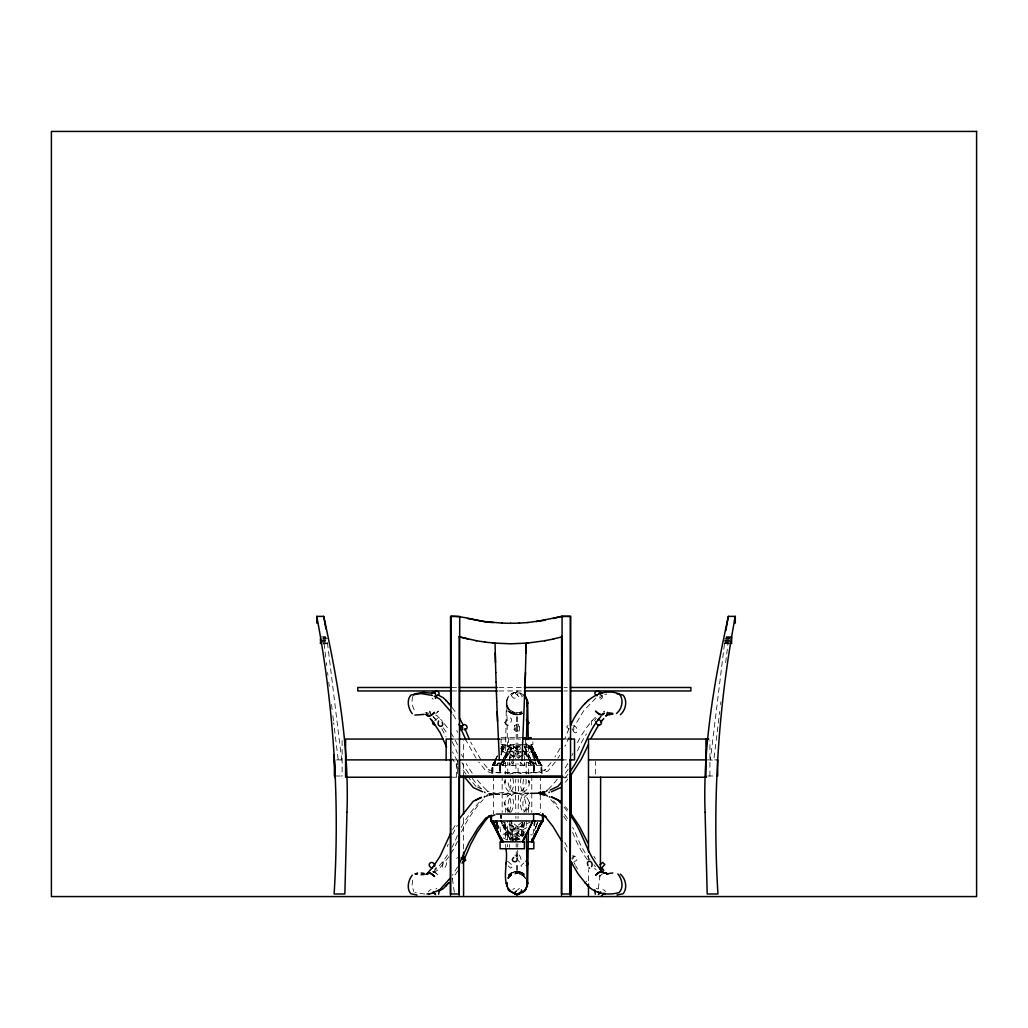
<?xml version="1.0" encoding="UTF-8"?>
<svg xmlns="http://www.w3.org/2000/svg" width="1028" height="1028" viewBox="0 0 1028 1028"><rect width="100%" height="100%" fill="white"/><g stroke="black" fill="none" stroke-linecap="round" stroke-linejoin="round"><path stroke-width="0.75" stroke-dasharray="5 3.75" d="M342.118 740.661L342.144 776.011L341.309 776.011M456.625 777.232L456.625 759.885M463.577 848.974L463.577 817.093M463.577 777.232L463.577 761.452M463.577 758.279L463.577 740.661M588.491 880.867L588.491 869.701M588.491 860.14L588.491 853.754M595.43 774.071L595.43 761.452M709.911 776.011L709.95 740.661M507.421 846.815L507.446 844.489M526.49 743.026L526.362 756.197M426.479 713.406L426.491 712.353L426.35 713.329M507.485 839.953L507.704 820.922M505.506 759.345L506.329 702.754M505.468 762.416L505.288 774.02M526.285 762.416L526.105 774.02M507.845 812.326C508.217 807.622 507.421 802.521 509.605 798.139C518.073 783.413 539.07 803.498 524.049 812.197M528.662 812.326C527.351 799.63 534.444 798.73 523.843 812.197M515.529 791.162L515.542 790.185A120.918 2.107 -90 0 0 515.748 779.224M518.433 795.081L518.408 796.173A120.918 2.107 90 0 0 518.112 813.148M604.027 712.16L604.053 711.106L604.156 712.083M513.011 765.462L513.268 759.294M513.332 757.752L513.306 744.632M512.766 840.416L511.893 825.6M505.172 779.275L504.928 782.989L505.262 780.406M525.989 779.275C528.572 795.582 502.589 799.206 505.044 780.406M509.323 762.249L509.143 765.462L509.515 762.403M509.413 760.656L510.338 744.632L503.424 758.523M605.402 891.906L604.644 890.312L602.845 889.631M523.175 835.854L524.473 820.974M600.031 875.046L598.219 889.49M522.468 822.516L521.324 834.852L512.921 840.596L513.64 839.992M591.486 724.907C590.714 722.71 591.974 717.724 594.981 719.973M602.164 695.275C604.053 698.295 599.106 701.122 598.45 697.768M517.033 713.856C503.334 714.46 503.527 691.818 517.148 692.294M522.43 822.516L521.119 839.028M724.444 644.158L710.335 759.885L713.779 760.296L719.728 711.517M720.577 704.553L720.924 701.764M725.678 662.713L728.055 643.181L724.611 642.77M509.708 760.887L511.636 745.647L520.374 751.571M506.65 700.364C507.832 694.594 514.27 691.112 519.847 692.641M533.057 834.363L534.02 826.923M506.303 702.985L506.675 700.107M499.582 765.462L500.032 762.48M501.189 755.04L502.795 744.632L501.471 747.407L502.846 744.632L500.842 748.795L502.808 744.632L502.756 751.571L500.88 754.102M522.083 836.214L524.229 822.503M574.138 728.98L573.11 730.33M412.729 880.096L412.035 885.352L413.706 891.52M523.573 779.173C522.481 784.21 522.121 792.498 527.942 794.593M521.145 777.926C519.333 783.657 520.515 795.029 528.932 793.359M436.18 867.285L435.705 868.287M501.279 750.581L502.795 744.632M412.806 696.444C411.136 701.816 412.305 708.189 416.057 712.43M501.086 752.072L503.103 744.632L501.343 748.795M536.256 826.923L537.503 822.464L534.29 830.778M536.141 826.923L537.464 822.464L535.344 828.298M501.304 753.755L503.694 746.431A10.408 2.878 31.3 0 1 506.778 745.84A10.408 5.256 17.9 0 1 514.129 746.431L520.849 750.042M501.073 754.899L504.17 745.84L501.356 751.442M502.859 765.462L504.992 759.512M505.532 758.021L510.338 744.632L510.376 751.571L503.823 760.412M502.666 765.462L504.671 759.91M505.159 758.523L507.652 751.571L515.696 758.523M509.58 811.799L511.057 804.526L510.376 799.386L508.526 795.621L506.007 794.246L494.802 794.246M447.27 846.609L448.208 844.194M456.766 730.574L457.627 732.424M495.483 762.686L494.314 765.462L495.714 762.66M568.998 728.634L564.745 738.926M512.599 759.91L510.196 765.462L513.653 762.48M513.203 758.523L516.197 751.571L520.618 748.615M569.306 736.96L564.873 746.418M507.781 878.632C510.184 874.52 515.311 872.695 519.847 873.839M517.919 856.966L517.11 855.116L514.964 855.167M522.777 822.361L517.11 834.852L508.089 839.992M492.952 772.401L492.952 765.462L495.56 759.91M496.216 758.523L497.539 755.747L494.853 761.298L497.526 755.747M572.249 729.867L583.801 710.631L595.957 697.948M456.715 858.624L457.511 857.609M501.523 762.686L500.161 765.462L500.161 772.401M502.204 761.298L510.351 744.632M452.513 834.44L457.447 825.163M502.731 759.91L499.981 765.462L499.981 772.401M492.361 772.401L492.361 765.462L493.748 762.686M494.455 761.298L497.244 755.747M495.509 761.375L492.939 765.462L495.984 759.91M501.33 750.183L504.388 744.632L501.33 749.836M560.17 748.217L554.914 757.006M452.513 829.84L456.522 823.055M457.678 866.81L452.346 875.226M492.155 772.401L492.155 765.462L495.971 758.947M492.939 765.462L495.226 761.581M501.343 751.25L504.915 746.431L508.744 746.431L517.739 751.571L520.142 757.135M572.647 859.305L574.189 856.44L571.671 854.795M501.497 751.866L504.915 746.431L501.51 751.507M557.87 758.253L559.733 755.374M457.833 870.909L452.114 878.876M492.155 765.462L494.712 761.658M510.839 812.197C514.218 807.61 514.206 801.095 511.944 796.019C508.513 790.069 499.955 793.449 494.314 793.372M522.301 836.394L524.074 833.824M504.53 759.037L500.083 765.462L507.074 762.301M505.429 757.752L511.841 748.615L518.24 745.84A10.408 5.937 -0.7 0 1 520.939 745.647M492.361 765.462L495.033 761.607M501.291 752.612L504.08 748.615L507.832 746.431A10.408 5.937 0.7 0 1 515.709 745.84L520.412 747.382M435.911 889.066L436.797 888.359M555.274 761.966L548.053 770.897L541.293 773.506M492.463 765.462L495.265 761.671M502.885 761.671L500.083 765.462L504.709 759.152M505.647 757.88L510.376 751.571M551.059 762.545L544.609 770.525L545.405 769.664L536.398 772.773L524.409 773.133M567.983 774.187L563.241 780.226M508.166 878.593L511.944 874.867L517.148 873.479M507.922 877.642C511.199 871.937 519.757 870.922 524.383 875.535M507.999 877.642L511.815 873.928L517.033 872.566M565.374 782.179L567.854 779.185M600.339 875.432L599.44 876.486L600.468 875.522A10.447 4.189 -52.1 0 1 602.318 874.16M512.766 889.477L514.527 888.359M567.97 725.357L566.659 726.989L569.782 729.777M509.258 874.275L508.346 875.239L511.43 872.733A10.511 9.432 -2 0 1 521.838 872.733L523.972 874.198M434.728 720.474L437.684 718.251M435.409 868.634L434.381 869.341M523.907 862.955L520.913 865.743L523.316 868.095M517.444 890.107L519.423 888.359M571.825 858.74C573.624 851.942 581.077 860.5 574.099 861.348M518.24 758.523L522.841 754.552M523.997 753.563L526.285 751.571L528.79 758.523M435.769 713.625L438.403 711.106L437.375 712.083A10.447 4.446 -51.5 0 1 435.474 713.445M522.198 821.963L506.393 834.852L502.692 825.137M513.576 751.571L519.68 747.382M526.901 827.553L512.921 834.852L518.575 839.054M495.085 765.462L502.217 761.799M509.348 758.15L522.185 751.571M596.266 718.251L594.557 720.744M517.007 757.88L519.847 756.621M521.26 755.991L531.193 751.571L531.193 744.632L539.494 761.298M531.566 821.603L501.805 834.852L524.601 834.852M519.487 712.52L521.993 711.492M509.901 774.161L512.625 773.133M507.511 861.246L513.036 865.743L510.749 868.185L507.665 865.473M519.615 713.445L522.121 712.43L516.917 713.856M519.808 746.431L514.989 748.615L511.764 751.571L520.322 755.965M512.831 839.992L517.688 837.82L521.029 834.852L501.458 824.636M599.684 696.162L601.611 695.455M525.205 746.431L527.171 745.84A10.408 2.878 -31.3 0 1 530.242 746.431L535.048 761.067M527.942 794.246C521.569 796.841 522.224 806.376 524.37 811.799M515.054 840.596L521.299 837.82L516.84 834.852L512.432 825.137M604.811 694.53L606.816 694.08M572.956 725.717C580.075 726.475 576.888 737.924 572.789 730.201M516.788 712.867L519.847 712.52M512.407 773.133L515.105 772.786M596.266 888.295L598.039 889.066M320.428 636.872L325.979 636.872M726.089 636.872L731.64 636.872M323.203 637.129L325.979 637.129M726.089 637.129L731.64 637.129M323.203 637.463L325.979 637.463M726.089 637.463L731.64 637.463M323.203 638.568L327.367 638.568M724.701 638.568L730.253 638.568M320.428 638.979L325.979 638.979M726.089 638.979L731.64 638.979M323.203 639.93L325.979 639.93M724.701 639.93L728.865 639.93M320.428 640.714L325.979 640.714M724.701 640.714L731.64 640.714M320.428 641.112L325.979 641.112M724.701 641.112L731.64 641.112M320.428 642.063L327.367 642.063M724.701 642.063L731.64 642.063M323.203 643.04L327.367 643.04M724.701 643.04L728.865 643.04M323.203 643.618L327.367 643.477M724.701 643.477L731.64 643.618M323.203 643.811L327.367 643.708M724.701 643.708L728.865 643.708M451.549 687.488L457.82 687.488M498.811 687.488L522.738 687.488M564.218 687.488L567.353 687.488M451.549 690.957L457.82 690.957M498.811 690.957L522.738 690.957M564.218 690.957L567.353 690.957M501.073 737.693L521.954 737.693M453.168 739.055L457.987 739.055M500.7 739.055L520.579 739.055M563.408 739.055L568.728 739.055M501.073 744.632L521.954 744.632M523.046 744.632L532.877 744.632L532.877 741.856M520.965 751.571L502.756 751.571L516.943 757.88M523.303 751.571L531.193 751.571L535.871 757.88M336.593 759.885L346.14 759.885M451.086 759.885L458.025 759.885M561.673 759.885L570.193 759.885M705.915 759.885L716.31 759.885M335.205 776.011L342.799 776.011M707.752 776.011L716.863 776.011M451.086 777.232L459.143 777.232M562.123 777.232L568.034 777.232M528.932 792.999C519.037 791.573 518.6 806.543 523.111 812.197M494.802 794.593L506.007 794.593L508.526 793.218L510.877 786.973L510.376 779.173M530.666 834.852L532.144 834.852M425.052 712.867L427.956 713.136M424.885 894.064L414.862 892.535M517.148 712.867C512.458 713.303 507.704 709.102 506.791 705.465M521.543 773.133L518.639 772.786L524.049 774.161M440.575 719.42L442.04 720.551M492.823 792.704L494.057 792.948M494.314 792.986C508.642 796.687 516.03 792.048 512.805 777.926M492.656 773.506L485.884 770.897L478.675 761.966M509.541 773.133L497.552 772.773L488.544 769.664L489.341 770.525L482.89 762.545M487.619 791.38L488.904 791.74M427.597 713.008L428.547 713.303M514.334 713.445C509.592 712.237 506.431 707.637 506.444 702.818L506.534 703.627M519.615 872.913L522.121 873.928L525.951 877.642M519.487 692.641L524.511 695.313M514.463 712.52L509.798 709.86L507.177 705.619L506.804 702.754L507.588 756.197M518.022 793.359C526.709 795.543 526.015 805.387 526.105 812.326M515.928 792.999C509.554 791.534 507.858 784.929 507.96 779.275M519.487 873.839L524.511 876.498M507.138 839.992L503.27 837.82M433.084 699.233L432.056 698.192M526.118 746.431L529.87 748.615L538.017 760.322M516.403 839.992L512.651 837.82L503.681 824.829L511.327 834.852L511.327 840.416M526.876 762.301L533.969 765.462L533.969 772.401M500.97 820.974L525.064 831.703M481.348 789.029L477.403 787.088M531.733 761.799L538.865 765.462M431.105 889.631L429.306 890.312L428.547 891.906M599.337 697.961L601.084 697.28L601.778 695.506M520.129 839.992L512.625 834.852L511.764 825.6M524.691 874.198L522.52 872.733A10.511 9.432 2 0 0 512.111 872.733L509.078 875.239L509.965 874.275A10.447 8.635 1.5 0 1 524.691 874.275M509.901 812.197C500.777 807.545 504.941 792.485 515.105 792.999C522.622 795.351 531.258 788.399 528.906 780.406M521.993 874.867L525.809 878.632M510.106 812.197C499.402 798.55 506.611 799.617 505.288 812.326M514.18 823.955L523.907 831.883M520.296 762.48L523.74 765.462L522.545 762.686M487.439 791.162L487.555 791.277A18.183 15.587 -90 0 1 486.874 790.519M509.258 712.083L508.346 711.106L511.43 713.625A10.511 9.432 2 0 0 521.838 713.625M476.041 786.407L469.102 778.235M508.14 707.727L509.798 709.86M524.126 876.473L525.783 878.593M433.019 716.529L436.784 721.155M565.374 806.659L567.854 809.666M564.051 807.121L567.983 812.171M586.101 881.086L586.667 881.793M452.114 707.47L457.152 714.421M523.573 751.571L528.302 757.88M529.24 759.152L533.969 765.462L531.206 759.91M536.809 759.152L541.486 765.462M524.511 752.843L530.127 760.412M531.052 761.671L533.866 765.462L529.407 759.037M503.849 824.764L511.327 834.852M465.967 774.187L461.546 767.826M538.916 761.607L541.589 765.462L541.589 772.401M523.175 750.042L528.52 757.752M453.052 714.64L457.678 722.029M480.924 759.808L470.644 742.075M536.693 757.854L529.034 746.431L527.21 745.84A10.408 5.256 -17.9 0 0 524.948 745.647M537.541 759.114L541.795 765.462L541.795 772.401M476.08 758.253L466.532 741.214M458.655 769.072L452.513 759.011M540.998 772.401L540.998 765.462L529.034 746.431L536.423 757.713M537.194 758.998L541.011 765.462L538.389 759.91M537.207 757.649L529.561 744.632L537.194 758.523M537.965 758.947L541.795 765.462M593.876 856.234L595.418 858.894M575.641 865.73L577.518 868.981M441.822 728.698L446.049 736.896M457.447 761.183L452.513 751.905M537.952 759.91L541.011 765.462M516.634 858.11C524.653 871.615 520.129 847.226 516.03 856.966M573.881 862.389L575.063 864.612M540.188 762.686L541.589 765.462M536.115 758.458L529.78 745.84L534.933 760.926M536.822 759.859L539.636 765.462L537.297 759.91M564.873 842.42L567.906 848.665M530.525 758.523L523.625 744.632L528.418 758.021M503.039 825.137L510.608 840.416L503.206 825.137M524.267 746.02L531.746 761.298M532.427 762.686L533.789 765.462L533.789 772.401M535.344 760.99L531.155 744.632L539.083 761.298L531.103 744.632L533.686 760.99M531.155 744.632L537.734 758.523M564.745 847.432L567.507 854.242M536.706 758.523L530.846 744.632L535.28 760.99M504.028 822.464L510.723 840.313M529.279 759.91L531.283 765.462M528.957 759.512L531.091 765.462M430.411 713.625L429.897 711.106L429.794 712.083A10.447 4.446 -51.5 0 0 430.115 713.445M528.688 780.406L529.022 782.989L528.777 779.275M454.337 892.355L452.294 877.951M509.477 820.974L512.586 840.788M533.905 762.48L534.367 765.462M499.929 826.923L500.7 832.873M524.421 762.403L524.807 765.462L524.627 762.249M325.709 657.136L324 643.181L327.444 642.77L341.72 759.885L338.276 760.296L333.689 722.671M326.39 662.713L326.724 665.501M327.572 672.479L327.919 675.267M328.767 682.232L329.281 686.421M331.479 704.553L332.16 710.13M332.841 715.706L333.522 721.27M509.734 823.955L511.16 840.313M524.254 755.85L524.537 760.656M520.81 762.378L520.939 765.462M518.42 791.162L518.408 790.185A120.918 2.107 90 0 1 518.202 779.224M515.516 795.081L515.542 796.173A120.918 2.107 -90 0 1 515.838 813.148M528.662 774.02L528.482 762.416M507.845 774.02L507.665 762.416M526.246 820.922L526.323 827.013M528.443 759.345L528.264 743.026M505.468 823.942L505.647 839.953M505.686 844.489L505.712 846.815M540.33 775.6L540.33 790.018M540.33 794.824L540.33 812.441M534.573 765.462L534.573 772.401M533.506 765.462L533.506 772.401M531.784 775.6L531.784 812.441M525.359 739.081L525.359 744.632M509.554 844.579L509.554 847.355M508.59 737.693L508.59 744.632M502.165 775.6L502.165 812.441M501.42 815.422L501.42 818.198M501.073 739.081L501.073 743.244M501.176 815.422L501.176 818.198M500.97 815.422L500.97 818.198M500.443 765.462L500.443 772.401M500.366 815.422L500.366 818.198M499.377 765.462L499.377 772.401M493.62 775.6L493.62 814.035M457.409 759.885L457.409 777.232M516.03 756.749A120.918 2.107 -90 0 0 516.069 753.241A99.498 1.735 -90 0 1 516.557 715.591A37.972 0.668 90 0 1 516.698 713.419M515.953 763.547A120.918 2.107 -90 0 1 515.838 773.197M521.838 713.445A10.447 8.635 1.5 0 1 509.258 712.083M433.251 716.837A99.498 87.02 90 0 1 435.872 719.42M443.158 727.837A99.498 87.02 90 0 1 447.514 733.979M452.037 741.612A99.498 87.02 90 0 1 457.383 753.28M481.374 788.836A120.918 105.755 90 0 1 472.327 778.504M468.601 773.403A120.918 105.755 90 0 1 461.893 762.558M516.454 865.486A99.498 1.735 -90 0 0 516.557 870.755A37.972 0.668 90 0 0 516.698 872.939M516.313 856.735A99.498 1.735 -90 0 1 516.223 850.4M516.184 847.098A99.498 1.735 -90 0 1 516.159 843.718M516.12 840.249A99.498 1.735 -90 0 1 516.069 833.104A120.918 2.107 -90 0 0 515.953 822.811M509.258 874.275A10.447 8.635 -1.5 0 1 523.984 874.275M515.876 816.296A120.918 2.107 -90 0 1 515.902 818.429M577.53 742.64A99.498 85.285 90 0 1 597.101 715.591M572.994 753.241A120.918 103.648 90 0 1 571.915 755.593M567.79 763.547A120.918 103.648 90 0 1 563.845 770.062M557.266 779.224A120.918 103.648 90 0 1 548.22 789.324M596.227 869.919A99.498 85.285 90 0 1 594.531 868.185M587.386 859.755A99.498 85.285 90 0 1 572.994 833.104A120.918 103.648 90 0 0 571.915 830.765M550.79 799.655A120.918 103.648 90 0 1 558.795 809.1M563.845 816.296A120.918 103.648 90 0 1 567.79 822.811M457.383 835.558A99.498 87.02 90 0 1 452.037 847.226M447.514 854.859A99.498 87.02 90 0 1 433.251 872.001M461.276 827.411A120.918 105.755 90 0 1 480.5 800.889M522.52 713.445A10.447 8.635 -1.5 0 1 509.965 712.083L509.078 711.106L512.111 713.625A10.511 9.432 -2 0 0 522.52 713.625M518.112 773.197A120.918 2.107 90 0 1 517.996 763.547M517.919 756.749A120.918 2.107 90 0 1 517.881 753.241A99.498 1.735 90 0 0 517.392 715.591A37.972 0.668 -90 0 0 517.251 713.419M577.53 750.89A99.498 87.02 -90 0 1 586.435 733.979M568.163 769.162A120.918 105.755 -90 0 1 564.629 774.444M517.829 840.249A99.498 1.735 90 0 0 517.881 833.104A120.918 2.107 90 0 1 517.996 822.811M517.791 843.718A99.498 1.735 90 0 1 517.752 847.098M517.714 850.4A99.498 1.735 90 0 1 517.637 856.735M517.495 865.486A99.498 1.735 90 0 1 517.392 870.755A37.972 0.668 -90 0 1 517.251 872.939M518.048 818.429A120.918 2.107 90 0 1 518.073 816.296M439.419 718.174A99.498 85.285 -90 0 0 436.849 715.591A37.972 32.549 90 0 0 435.422 715M444.276 723.686A99.498 85.285 -90 0 1 448.748 729.623M450.829 732.733A99.498 85.285 -90 0 1 457.511 744.94M486.604 790.185A120.918 103.648 -90 0 1 476.684 779.224M472.212 773.197A120.918 103.648 -90 0 1 466.159 763.547M462.587 756.749A120.918 103.648 -90 0 1 461.482 754.423M457.511 841.418A99.498 85.285 -90 0 1 450.829 853.613M448.748 856.735A99.498 85.285 -90 0 1 436.849 870.755A37.972 32.549 90 0 1 432.492 872.309M461.482 831.935A120.918 103.648 -90 0 1 483.16 799.655M433.675 872.065A10.447 4.446 51.5 0 1 437.375 874.275L438.403 875.239L435.769 872.733A10.511 4.857 60.2 0 0 432.57 871.487M595.546 866.732A99.498 87.02 -90 0 1 593.914 864.869M590.033 859.999A99.498 87.02 -90 0 1 576.104 834.35A120.918 105.755 -90 0 0 572.673 827.411M553.449 800.889A120.918 105.755 -90 0 1 559.258 807.404M564.629 814.394A120.918 105.755 -90 0 1 568.163 819.676M514.064 729.662C520.579 738.245 520.296 713.509 514.064 729.662M442.888 862.261C440.575 878.914 452.281 856.928 442.888 862.261M515.311 693.219L520.322 698.076L522.468 696.187L517.572 691.022L515.311 693.219M514.475 725.691C518.472 742.383 523.805 719.741 514.475 725.691M498.233 762.48L497.462 765.462L498.272 762.48M511.379 695.481C516.93 706.043 523.034 681.024 511.379 695.481M504.748 722.62C510.312 733.182 516.416 708.176 504.748 722.62M494.198 762.686L492.875 765.462L494.198 762.686M524.486 832.333L522.622 834.852L524.498 832.333M542.052 765.462L491.898 765.462L491.898 772.401L542.052 772.401L542.052 765.462M541.075 765.462L539.751 762.686L541.075 765.462M536.487 765.462L535.447 762.442L536.487 765.462"/><path stroke-width="1.5" d="M346.963 812.377C349.391 746.354 337.634 680.652 323.717 616.376L316.778 616.389L316.778 623.122M334.37 759.885L334.37 776.011L335.205 776.011M446.139 759.885L446.139 739.055L452.551 739.055M463.577 895.208L463.577 852.161M463.577 813.906L463.577 777.232M561.673 759.885L561.673 739.055M588.491 895.208L588.491 884.054M588.491 852.161L588.491 739.055L708.78 739.055M600.635 777.232L600.416 869.238L604.811 864.509L602.691 862.376L600.069 864.664M705.979 777.232L705.915 739.055M731.64 643.618L731.64 636.872M735.29 623.122L735.29 616.376L728.351 616.376C714.447 680.652 702.677 746.354 705.092 812.377M562.085 616.376L561.596 893.975L570.27 893.987L570.758 616.389L562.085 616.376L536.205 621.567M526.529 739.543L527.146 702.754L526.773 705.619M528.405 830.161L527.621 883.605M346.963 812.364L344.855 893.987L334.126 893.987C339.844 801.197 333.997 707.727 316.778 616.376M526.002 652.947L526.22 643.181L524.974 687.809M431.644 693.823C433.366 689.454 437.851 695.558 435.371 698.462M525.526 672.479L521.941 760.296M524.691 696.187L524.845 691.998M598.746 893.782L598.592 894.476M506.894 882.602L506.804 883.605M598.373 894.437L600.673 891.816M506.444 883.54L506.534 882.718L507.1 886.432M527.415 703.627L527.505 702.818L527.068 706.262L526.889 699.991L524.151 695.313M542.501 814.035L542.501 820.974L532.067 841.803L532.491 838.822M534.213 825.433L534.778 820.974M519.487 893.705L524.511 891.045L527.3 885.995M527.274 886.252L527.647 883.373M438.648 894.206L439.252 889.837M725.819 630.562L728.351 616.376M734.442 621.105L735.29 616.376C718.071 707.727 712.224 801.197 717.942 893.987L707.2 893.987L705.092 812.364M522.006 892.677C526.362 890.222 528.045 884.812 527.068 880.096L527.505 883.54L527.21 881.112M519.513 892.895L518.587 894.476M532.144 839.028L532.144 841.803L533.352 837.332M532.594 838.822L531.707 841.803L536.616 830.688M598.861 693.399L600.776 692.281L602.305 693.463M532.979 820.974L522.648 841.803L524.331 837.332M464.939 857.725L470.644 844.284L477.21 832.217L484.92 821.128L489.341 815.834L488.544 816.695L490.279 815.859M588.427 744.606L581.437 759.011L570.784 775.42M532.067 841.803L542.18 820.974L532.106 841.803L541.795 820.974L538.107 827.913M591.1 738.143L598.746 724.83M522.635 841.803L532.774 820.974M450.637 833.322L440.074 856.234L433.392 866.45L433.944 865.769L428.123 872.476M570.617 725.215C578.854 706.66 596.42 685.74 619.087 693.81C624.227 699.014 622.081 709.32 616.453 713.445M432.505 722.658L433.199 724.432L434.947 725.113M458.886 864.612L469.076 842.42L478.007 827.784L485.884 817.941L494.995 814.87M513.756 857.442C509.04 861.348 517.881 864.574 517.315 858.11M533.93 836.239L542.758 820.974L542.758 814.035M461.161 730.201C464.296 728.98 462.214 724.496 459.747 726.025M539.404 826.049L542.758 820.974L531.309 820.974M570.232 771.039C583.3 754.423 586.474 732.18 600.93 716.529M459.387 818.699L473.343 801.197L481.297 797.522M538.916 826.114L542.501 820.974M506.29 862.338L505.686 863.726M524.511 891.045L526.207 888.873M412.254 875.162C408.334 880.096 406.278 888.77 410.917 893.782L416.97 894.99M450.148 878.208L439.753 889.824L429.139 894.309M600.545 722.388L602.434 720.037M561.429 782.347L557.908 786.407L550.121 790.069M601.868 720.744L603.809 718.508M584.932 703.743L585.613 703.011M587.374 701.083L588.08 700.325M439.804 890.608L443.338 888.577L449.018 882.615L448.336 883.348M445.869 886.033L446.576 885.275M487.555 795.081L487.439 795.197A18.183 15.587 -90 0 0 486.604 796.173M546.395 791.277L546.498 791.162A18.183 15.587 90 0 0 547.346 790.185M484.869 796.443L484.985 796.314A18.183 15.908 90 0 0 484.291 797.085M548.965 792.524L549.081 792.408A18.183 15.908 -90 0 0 549.363 792.087M600.956 896.467L604.207 893.191M434.394 693.322C435.949 687.629 442.554 694.298 436.836 695.776M461.996 863.135L464.219 860.552L461.084 857.827M526.272 865.473L528.289 863.559L525.886 861.207M516.454 890.98L514.475 892.728L515.362 894.476M516.84 895.247L521.787 890.878L521.44 889.837M413.706 694.825L414.862 693.81L422.894 692.384L432.827 693.283M461.893 727.156C463.718 720.358 471.184 728.878 464.168 729.777M620.347 714.691C625.718 710.387 627.812 700.428 623.032 695.056L616.98 693.849M416.057 873.928L417.496 872.913M476.041 799.951L481.348 797.33M560.607 787.641L551.368 791.778M609.051 714.55L610.028 714.254L608.794 714.601M542.424 792.408L545.046 791.74L538.698 793.205L530.499 793.359M432.827 893.062L434.15 892.728M553.18 618.483L561.558 616.376L570.232 616.376L570.424 725.357M553.218 638.979L562.046 636.872M608.974 714.563L612.727 714.113M489.032 795.184L492.836 794.387L489.032 793.655M544.917 793.655L542.321 794.181M544.763 640.714L553.681 638.979M612.778 872.978L608.884 873.479M414.952 715.102L424.178 714.383M616.98 894.99L623.032 893.782C627.812 888.423 625.718 878.452 620.347 874.147M545.251 620.218L527.621 622.531M545.226 640.714L527.66 643.04M424.178 874.455L421.21 874.725M516.801 894.064L519.847 893.705M426.89 894.013L428.882 893.833M518.999 623.122L528.148 622.531M528.109 643.04L510.865 643.811L493.157 643.04M510.376 623.315L519.538 623.122M451.549 687.488L357.77 687.488L357.77 690.957L451.549 690.957M459.387 687.488L497.218 687.488M524.331 687.488L562.624 687.488M570.489 687.488L690.893 687.488L690.893 690.957L570.489 690.957M459.387 690.957L497.218 690.957M524.331 690.957L562.624 690.957M523.625 737.693L525.359 737.693M529.163 737.693L531.347 737.693M442.939 739.055L345.588 739.055L345.588 777.232L450.868 777.232M458.976 739.055L499.711 739.055M523.162 739.055L563.293 739.055M569.705 739.055L574.524 739.055L574.524 759.885L569.705 759.885M345.588 759.885L450.945 759.885M459.298 759.885L563.241 759.885M588.491 759.885L705.979 759.885M716.863 759.885L717.698 759.885L717.698 776.011L716.863 776.011M561.892 776.011L459.439 776.011L459.439 759.885M458.784 777.232L563.241 777.232M588.491 777.232L706.467 777.232M496.485 814.035L539.443 814.035M492.155 820.974L491.191 820.974L491.191 815.422M500.919 837.332L502.242 841.803L493.042 820.974L510.98 820.974M530.037 820.974L511.34 820.974L511.623 824.058M527.595 841.803L533.84 841.803L533.84 848.742L527.595 848.742M501.741 623.122L510.903 623.315M608.884 712.867L612.778 713.381M502.268 623.122L484.548 621.567L467.56 618.483M536.205 813.572L545.405 816.695L544.609 815.834L553.025 826.551L561.776 841.187M463.23 861.901L465.735 860.243L463.499 856.26M493.658 622.531C478.997 622.171 465.131 615.823 450.521 616.389L450.675 706.082M484.586 642.063L493.62 643.04M424.089 873.44L421.172 872.978M517.148 894.064C497.359 889.875 509.528 861.862 505.725 848.01M476.054 640.714L485.036 642.063M414.952 873.8L417.252 874.211M589.648 868.185L588.838 867.928M542.321 794.657L544.917 795.184M476.517 640.714L459.22 636.872M542.424 793.95L545.046 794.618L538.698 793.153M459.683 636.872L468.061 638.979M603.564 893.962L604.811 894.309M542.193 815.564L543.092 815.808M432.338 695.455L421.043 693.54L410.917 695.056C406.278 700.068 408.334 708.755 412.254 713.676M542.758 815.744L546.292 817.093M551.368 797.06L560.607 801.197M482.582 791.778L473.343 787.641L463.962 776.448M514.463 893.705L509.785 891.045M551.368 796.79L557.908 799.951L560.517 802.945M434.266 696.162L439.753 699.014L451.613 712.622M597.795 891.854L599.684 892.677M437.954 694.915L443.338 697.768L446.576 701.083M526.824 725.138L529.24 722.787L526.272 719.998M571.953 863.135L570.823 861.901M514.141 892.625L516.12 894.373M600.673 694.414C599.324 687.552 590.933 692.962 597.114 695.776M598.116 719.382C605.852 721.81 598.206 729.533 595.662 721.836M587.374 885.275C595.045 894 608.358 895.671 619.087 892.535C624.047 887.691 621.991 878.747 617.892 873.928M434.96 865.756C432.48 858.084 424.885 865.73 432.518 868.223M433.276 891.816L435.576 894.437M484.985 792.524L484.869 792.408A18.183 15.908 90 0 1 484.586 792.087M546.395 795.081L546.498 795.197A18.183 15.587 90 0 1 547.346 796.173M448.336 703.011L451.369 706.519M570.617 861.143L578.173 873.98L585.613 883.348M445.869 700.325L449.018 703.743M602.228 871.23L600.249 869.084L600.93 869.829C586.474 854.165 583.3 831.935 570.232 815.307M584.932 882.615L588.08 886.033M526.207 697.485L524.511 695.313L527.236 699.952L527.685 703.319L528.238 739.543M507.742 888.873L509.438 891.045M603.809 870.33L601.868 868.095L602.434 868.801M430.141 718.508L432.081 720.744M431.516 720.037L433.944 723.07M492.451 822.233L495.252 826.024M433.392 722.388L440.074 732.604L446.615 747.112M570.784 813.418L579.471 826.409L587.887 842.986M491.448 815.422L491.448 820.974L495.033 826.114M497.064 829.853L491.191 820.974L503.232 841.803L501.754 839.028L501.805 841.803L491.448 820.974M494.558 825.15L496.164 827.925M459.773 718.611L463.332 725.215M494.365 825.137L498.066 832.076M458.886 724.226L466.044 740.173M493.042 820.974L494.507 823.775M493.44 823.749L501.805 841.803L501.458 838.822M464.939 728.634L469.192 738.926M435.358 894.476L435.204 893.782M501.099 820.974L502.152 823.749M497.064 823.775L496.036 820.974L498.105 828.414M498.092 826.833L496.036 820.974L497.809 826.923M500.597 837.332L501.844 841.803M323.717 616.376L325.966 628.982M591.665 866.63C594.274 860.282 585.086 859.125 588.016 865.602M594.698 889.837L595.302 894.206M527.647 702.985L527.274 700.107M526.773 880.739L527.146 883.605L526.4 833.361M442.181 722.003C444.918 728.454 435.795 727.349 438.596 720.975M334.087 754.642L335.295 777.849M499.39 760.296L496.73 701.764M497.154 711.517L497.552 721.27M496.383 691.998L496.781 701.764M496.113 682.232L496.434 691.998M495.804 672.479L496.049 682.232M495.046 643.181L495.753 672.479M495.226 652.947L495.47 662.713M570.501 774.739L570.579 815.05M570.656 861.477L570.72 893.975M561.596 636.216L561.776 740.237M459.22 636.203L459.375 719.42M570.81 774.071L570.81 814.06M570.81 861.734L570.81 895.208M570.193 759.885L570.193 895.208M561.506 777.232L561.506 895.208M542.964 814.035L542.964 820.974M540.33 791.611L540.33 794.824M533.583 814.035L533.583 820.974M490.986 815.422L490.986 820.974M459.143 777.232L459.143 895.208M450.47 759.885L450.47 895.208M320.428 638.979L320.428 640.714M320.428 642.063L320.428 643.618M426.581 714.678A10.447 4.189 -52.1 0 0 433.482 713.316L434.497 712.353L431.94 714.871A10.511 4.575 -60.7 0 1 426.89 714.871M425.759 714.653A37.972 33.217 -90 0 1 428.804 715.282M603.834 713.445A10.447 4.446 51.5 0 1 596.574 712.083L595.533 711.106L598.18 713.625A10.511 4.857 60.2 0 0 603.539 713.625M602.935 713.689A37.972 32.549 -90 0 1 604.438 713.419M603.834 872.913A10.447 4.446 -51.5 0 0 596.574 874.275L595.533 875.239L598.18 872.733A10.511 4.857 -60.2 0 1 603.539 872.733M604.438 872.939A37.972 32.549 -90 0 1 601.457 872.309M426.581 874.16A10.447 4.189 52.1 0 1 433.482 875.522L434.497 876.486L431.94 873.967A10.511 4.575 60.7 0 0 426.89 873.967M428.804 873.556A37.972 33.217 -90 0 1 425.759 874.185M605.518 715.822A10.447 4.189 52.1 0 0 607.599 713.316L607.458 712.353L607.06 714.871A10.511 4.575 60.7 0 1 606.237 715.796M606.661 714.935A37.972 33.217 90 0 1 608.19 714.653M549.363 796.751A18.183 15.908 -90 0 1 549.659 797.085M605.518 873.016A10.447 4.189 -52.1 0 1 607.368 874.16M608.19 874.185A37.972 33.217 90 0 1 606.661 873.903M605.068 872.733A10.511 4.575 -60.7 0 1 607.06 873.967M451.048 616.376L450.56 893.975L459.233 893.987L459.722 616.389L451.048 616.376M491.525 793.95L490.202 794.284L491.525 793.95M976.6 131.43L51.4 131.43L51.4 896.57L976.6 896.57L976.6 131.43M524.383 841.803L500.096 841.803L500.096 848.742L524.383 848.742L524.383 841.803"/></g></svg>
